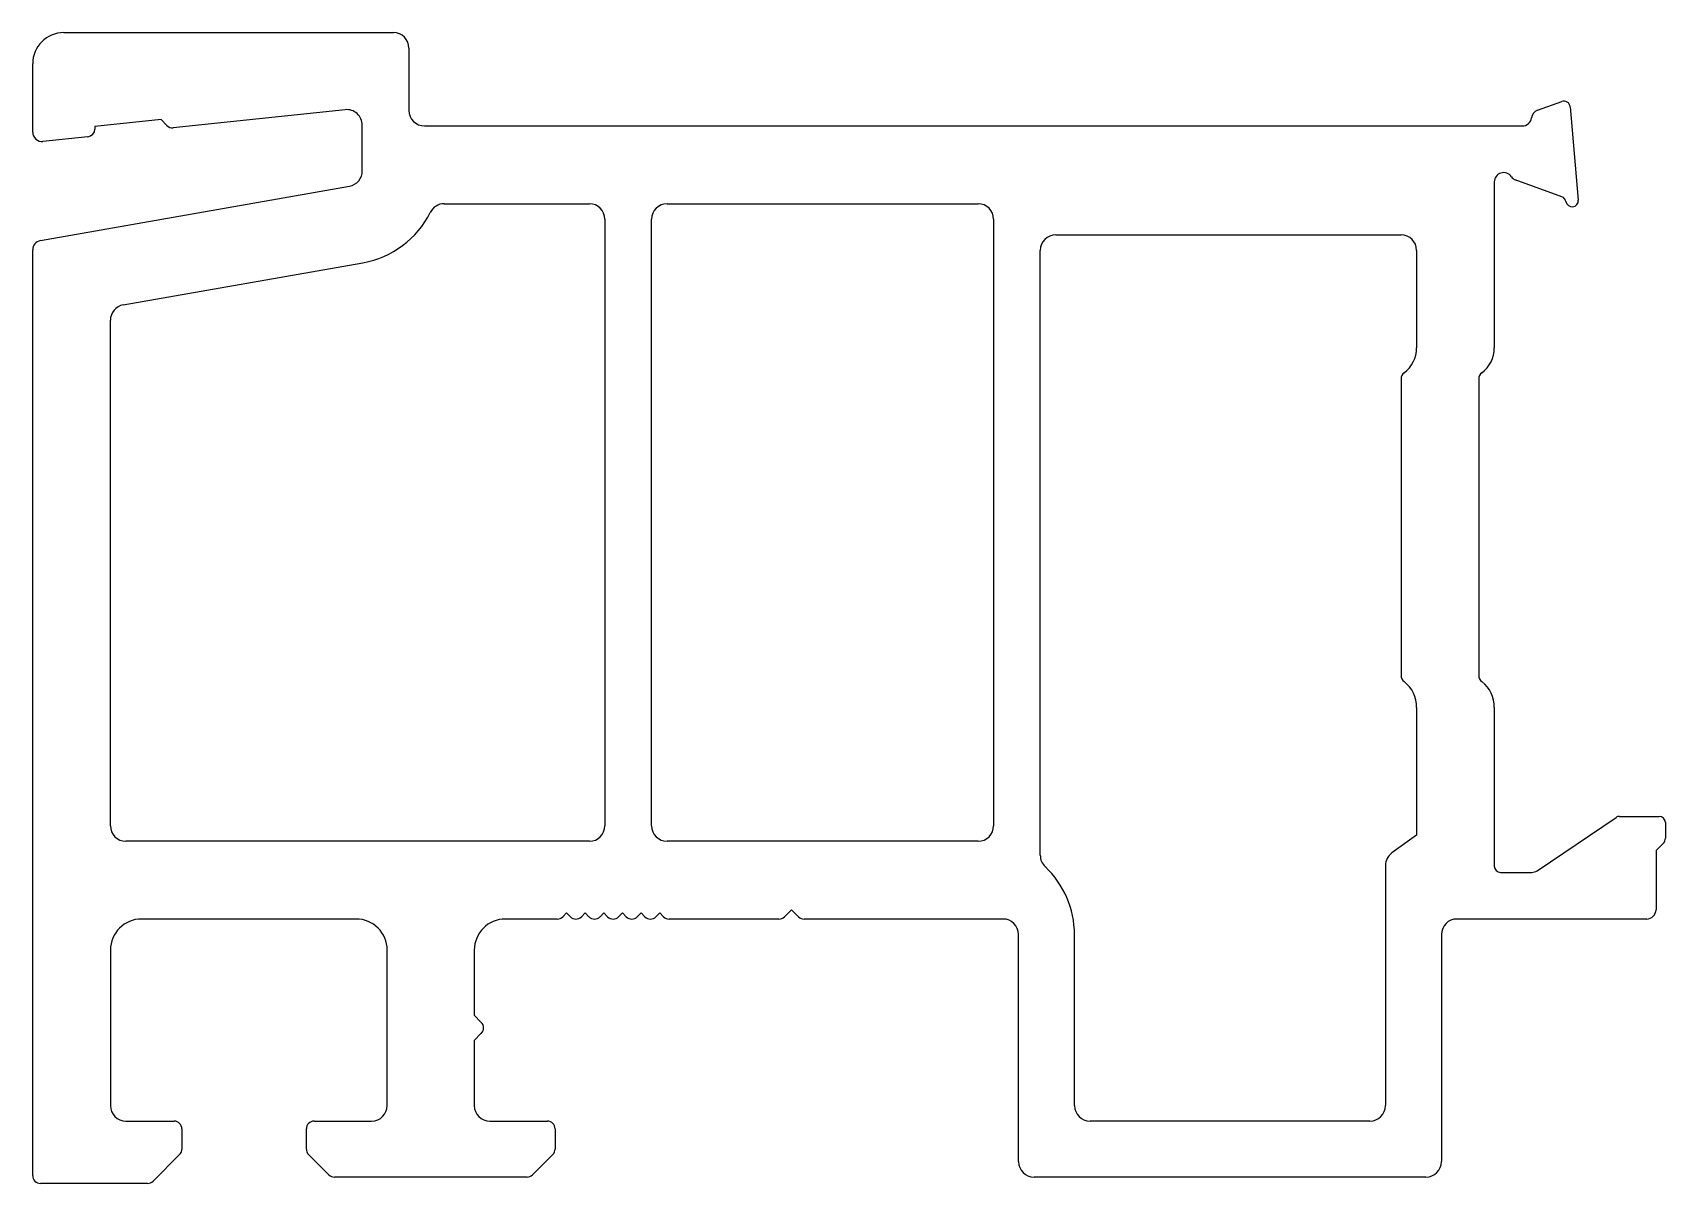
# Model space of a CAD drawing. Extents: x 1.6 to 54.1, y 1.7 to 38.7.
import ezdxf

# ---------------------------------------------------------------- set-up
doc = ezdxf.new("R2010")
doc.units = 0
doc.layers.get('0').update_dxf_attribs({"linetype": 'CONTINUOUS'})

msp = doc.modelspace()

# ---------------------------------------------------------------- linework, layer by layer
for p, q in [((2.572, 38.666), (13.172, 38.666)), ((13.672, 38.166), (13.672, 36.166)), ((1.572, 35.466), (1.572, 37.666)), ((49.963, 36.171), (50.741, 36.454)), ((51.008, 36.284), (51.271, 33.284)), ((5.699, 35.869), (3.572, 35.645)), ((5.887, 35.68), (5.699, 35.869)), ((11.619, 36.189), (6.09, 35.608)), ((3.348, 35.32), (1.903, 35.168)), ((3.572, 35.645), (3.572, 35.568)), ((12.172, 34.224), (12.172, 35.692)), ((14.172, 35.666), (49.471, 35.666)), ((1.819, 31.98), (11.758, 33.732)), ((48.572, 33.866), (48.572, 28.532)), ((50.746, 33.387), (49.246, 33.933)), ((14.806, 33.166), (19.472, 33.166)), ((21.972, 33.166), (31.972, 33.166)), ((19.972, 32.666), (19.972, 13.166)), ((21.472, 13.166), (21.472, 32.666)), ((32.472, 32.666), (32.472, 13.166)), ((34.472, 32.166), (45.572, 32.166)), ((1.572, 1.916), (1.572, 31.684)), ((33.972, 12.214), (33.972, 31.666)), ((46.072, 31.666), (46.072, 28.532)), ((4.485, 29.911), (12.192, 31.27)), ((4.072, 13.166), (4.072, 29.419)), ((45.572, 27.532), (45.572, 18)), ((48.072, 27.532), (48.072, 18)), ((46.072, 16.966), (46.072, 12.866)), ((48.572, 16.966), (48.572, 11.866)), ((49.948, 11.718), (52.489, 13.432)), ((52.601, 13.466), (53.872, 13.466)), ((54.072, 13.266), (54.072, 12.77)), ((19.472, 12.666), (4.572, 12.666)), ((31.972, 12.666), (21.972, 12.666)), ((46.072, 12.866), (45.278, 12.29)), ((53.998, 12.593), (53.772, 12.366)), ((53.772, 12.366), (53.772, 10.466)), ((45.072, 11.885), (45.072, 4.166)), ((48.772, 11.666), (49.78, 11.666)), ((11.972, 10.166), (5.072, 10.166)), ((18.438, 10.166), (16.772, 10.166)), ((18.738, 10.363), (18.615, 10.24)), ((18.861, 10.24), (18.738, 10.363)), ((19.338, 10.363), (19.215, 10.24)), ((19.461, 10.24), (19.338, 10.363)), ((19.938, 10.363), (19.815, 10.24)), ((20.061, 10.24), (19.938, 10.363)), ((20.538, 10.363), (20.415, 10.24)), ((20.661, 10.24), (20.538, 10.363)), ((21.138, 10.363), (21.015, 10.24)), ((21.261, 10.24), (21.138, 10.363)), ((21.738, 10.363), (21.615, 10.24)), ((21.861, 10.24), (21.738, 10.363)), ((25.568, 10.166), (22.038, 10.166)), ((25.972, 10.466), (25.745, 10.24)), ((26.198, 10.24), (25.972, 10.466)), ((32.772, 10.166), (26.375, 10.166)), ((53.472, 10.166), (47.372, 10.166)), ((33.272, 2.366), (33.272, 9.666)), ((35.072, 4.166), (35.072, 9.666)), ((46.872, 9.666), (46.872, 2.366)), ((4.072, 9.166), (4.072, 4.166)), ((12.972, 4.166), (12.972, 9.166)), ((15.772, 9.166), (15.772, 7.07)), ((15.772, 7.07), (15.998, 6.843)), ((15.998, 6.49), (15.772, 6.263)), ((15.772, 6.263), (15.772, 4.166)), ((4.572, 3.666), (6.122, 3.666)), ((6.372, 3.416), (6.372, 2.77)), ((10.372, 2.77), (10.372, 3.416)), ((10.622, 3.666), (12.472, 3.666)), ((16.272, 3.666), (18.122, 3.666)), ((18.372, 3.416), (18.372, 2.77)), ((44.572, 3.666), (35.572, 3.666)), ((6.298, 2.593), (5.445, 1.74)), ((11.098, 1.94), (10.445, 2.593)), ((18.298, 2.593), (17.645, 1.94)), ((5.268, 1.666), (1.822, 1.666)), ((17.468, 1.866), (11.275, 1.866)), ((46.372, 1.866), (33.772, 1.866))]:
    msp.add_line(p, q)
for centre, radius, start, end in [((2.572, 37.666), 1, 90, 180), ((13.172, 38.166), 0.5, 360, 90), ((50.809, 36.266), 0.2, 5, 110), ((11.672, 35.692), 0.5, 0, 96), ((14.172, 36.166), 0.5, 180, 270), ((49.471, 35.966), 0.3, 270, 352.6373), ((50.066, 35.889), 0.3, 110, 172.6373), ((1.872, 35.466), 0.3, 180, 276), ((3.322, 35.568), 0.25, 276, 0), ((6.064, 35.857), 0.25, 225, 276), ((11.672, 34.224), 0.5, 280, 360), ((48.872, 33.866), 0.3, 33.253, 180), ((49.331, 34.168), 0.25, 213.253, 250), ((14.806, 32.666), 0.5, 90, 153.5645), ((19.472, 32.666), 0.5, 0, 90), ((21.972, 32.666), 0.5, 90, 180), ((31.972, 32.666), 0.5, 0, 90), ((50.677, 33.199), 0.2, 9.6568, 70), ((51.072, 33.266), 0.2, 189.6568, 5), ((11.672, 34.224), 3, 280, 333.5645), ((34.472, 31.666), 0.5, 90, 180), ((45.572, 31.666), 0.5, 0, 90), ((1.872, 31.684), 0.3, 100, 180), ((4.572, 29.419), 0.5, 100, 180), ((45.072, 28.532), 1, 306.8699, 360), ((47.572, 28.532), 1, 306.8699, 0), ((45.822, 27.532), 0.25, 126.8699, 180), ((48.322, 27.532), 0.25, 126.8699, 180), ((45.822, 18), 0.25, 180, 233.1625), ((48.322, 18), 0.25, 180, 233.1625), ((45.072, 17), 1, 358.0718, 53.1625), ((47.572, 17), 1, 358.0718, 53.1625), ((4.572, 13.166), 0.5, 180, 270), ((19.472, 13.166), 0.5, 270, 360), ((21.972, 13.166), 0.5, 180, 270), ((31.972, 13.166), 0.5, 270, 360), ((52.601, 13.266), 0.2, 90, 124), ((53.872, 13.266), 0.2, 0, 90), ((53.822, 12.77), 0.25, 315, 0), ((34.472, 12.214), 0.5, 180, 226.7082), ((45.572, 11.885), 0.5, 126, 180), ((32.072, 9.666), 3, 0, 46.7082), ((48.772, 11.866), 0.2, 180, 270), ((49.78, 11.966), 0.3, 270, 304), ((5.072, 9.166), 1, 90, 180), ((11.972, 9.166), 1, 0, 90), ((16.772, 9.166), 1, 90, 180), ((18.438, 10.416), 0.25, 270, 315), ((19.038, 10.416), 0.25, 225, 315), ((19.638, 10.416), 0.25, 225, 315), ((20.238, 10.416), 0.25, 225, 315), ((20.838, 10.416), 0.25, 225, 315), ((21.438, 10.416), 0.25, 225, 315), ((22.038, 10.416), 0.25, 225, 270), ((25.568, 10.416), 0.25, 270, 315), ((26.375, 10.416), 0.25, 225, 270), ((32.772, 9.666), 0.5, 0, 90), ((47.372, 9.666), 0.5, 90, 180), ((53.472, 10.466), 0.3, 270, 0), ((15.822, 6.666), 0.25, 315, 45), ((4.572, 4.166), 0.5, 180, 270), ((12.472, 4.166), 0.5, 270, 0), ((16.272, 4.166), 0.5, 180, 270), ((35.572, 4.166), 0.5, 180, 270), ((44.572, 4.166), 0.5, 270, 360), ((6.122, 3.416), 0.25, 0, 90), ((10.622, 3.416), 0.25, 90, 180), ((18.122, 3.416), 0.25, 0, 90), ((6.122, 2.77), 0.25, 315, 0), ((10.622, 2.77), 0.25, 180, 225), ((18.122, 2.77), 0.25, 315, 0), ((33.772, 2.366), 0.5, 180, 270), ((46.372, 2.366), 0.5, 270, 0), ((1.822, 1.916), 0.25, 180, 270), ((5.268, 1.916), 0.25, 270, 315), ((11.275, 2.116), 0.25, 225, 270), ((17.468, 2.116), 0.25, 270, 315)]:
    msp.add_arc(centre, radius, start, end)

doc.saveas('drawing.dxf')
